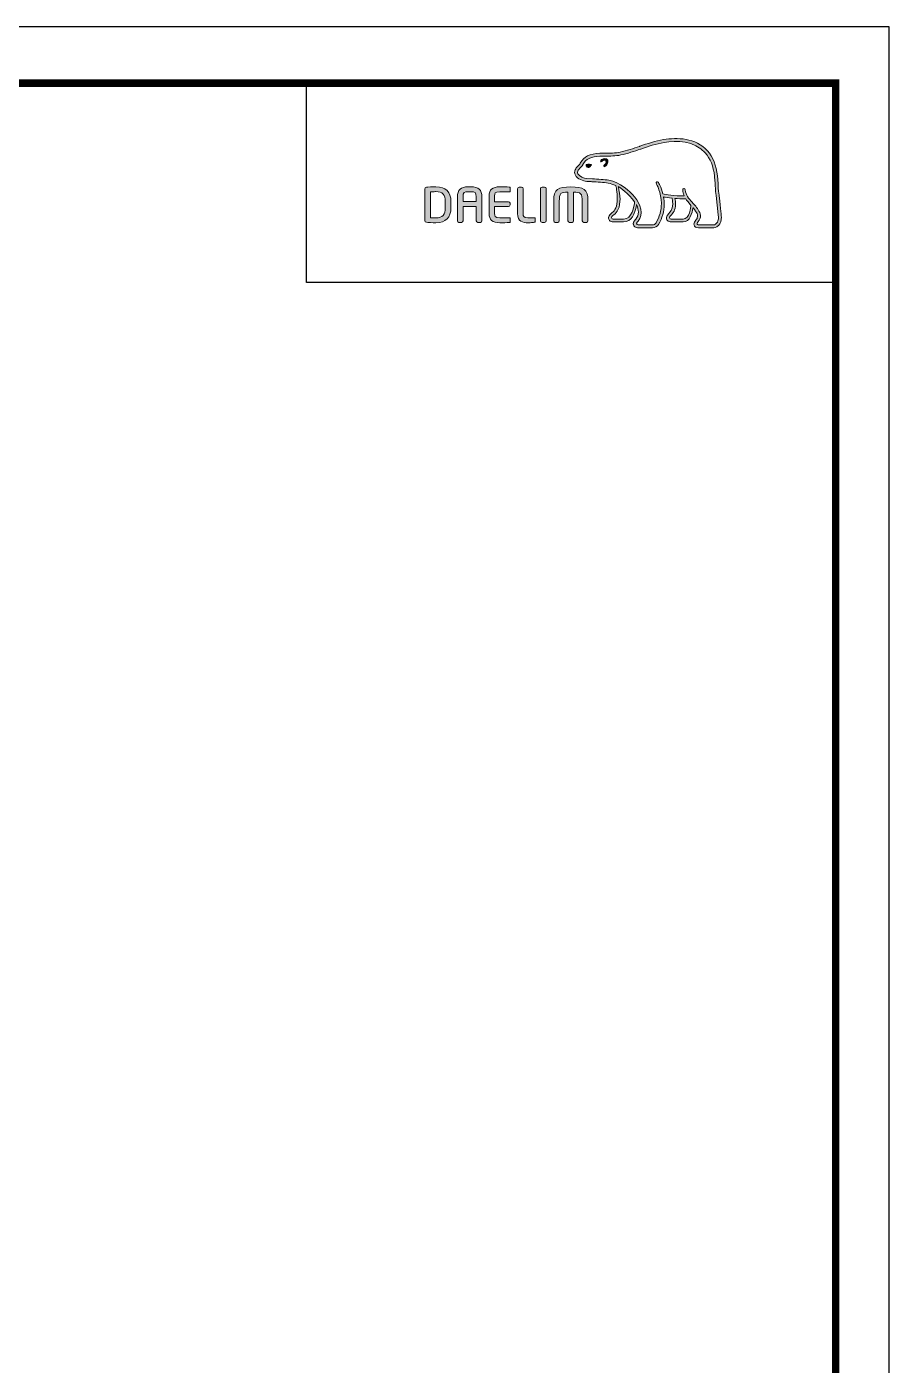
# Model space of a CAD drawing. Extents: x 0 to 1462, y 0 to 1072.
# Drawn here: x 1081 to 1462, y 481 to 1072 of the extents above; entities that cross this region are included whole.
import ezdxf

# ---------------------------------------------------------------- set-up
doc = ezdxf.new("R2010")
doc.units = 0
doc.header["$LTSCALE"] = 10
doc.header["$MEASUREMENT"] = 0
doc.layers.get('0').update_dxf_attribs({"linetype": 'CONTINUOUS'})
doc.layers.add('레이어 1', color=7, linetype='CONTINUOUS', lineweight=0)

msp = doc.modelspace()

# ---------------------------------------------------------------- hatches: boundary and pattern name
at = {"layer": '레이어 1'}
h = msp.add_hatch(color=5, dxfattribs=at)
h.dxf.hatch_style = 1
edge = h.paths.add_edge_path(flags=16)
edge.add_spline(control_points=[(1386.15, 984.76), (1385.52, 984.05), (1384.72, 984.04), (1384.68, 984.04), (1384.68, 984.04), (1378.27, 984.04), (1378.27, 984.04), (1378.03, 984.04), (1377.85, 984.1), (1377.74, 984.22), (1377.64, 984.31), (1377.59, 984.46), (1377.59, 984.64), (1377.59, 985), (1377.85, 985.33), (1378.14, 985.69), (1378.4, 986.02), (1378.64, 986.34), (1378.78, 986.73), (1379.13, 987.67), (1379.1, 988.68), (1378.68, 989.57), (1377.92, 991.17), (1376.8, 992.44), (1375.71, 993.66), (1375.71, 993.66), (1375.34, 994.06), (1375.34, 994.06), (1373.92, 995.64), (1372.46, 997.27), (1372.34, 999.49), (1372.32, 999.92), (1372.11, 1000.19), (1371.83, 1000.18), (1371.83, 1000.18), (1371.42, 999.98), (1371.41, 999.98), (1371.3, 999.85), (1371.23, 999.67), (1371.23, 999.46), (1371.23, 999.46), (1371.24, 999.38), (1371.24, 999.38), (1371.29, 998.58), (1371.48, 997.8), (1371.82, 996.98), (1371.82, 996.98), (1371.85, 996.9), (1371.85, 996.9), (1371.85, 996.9), (1371.77, 996.9), (1371.77, 996.9), (1367.65, 996.73), (1363.61, 997.51), (1362.43, 997.8), (1361.69, 1000.74), (1360.51, 1002.7), (1360.45, 1002.78), (1360.36, 1002.93), (1360.21, 1003.05), (1360.07, 1003.09), (1360.07, 1003.09), (1359.73, 1003.04), (1359.68, 1003.03), (1359.65, 1002.99), (1359.59, 1002.91), (1359.46, 1002.73), (1359.46, 1002.73), (1359.44, 1002.58), (1359.44, 1002.58), (1359.44, 1002.58), (1359.55, 1002.2), (1359.55, 1002.2), (1359.64, 1002.04), (1361.76, 998.34), (1361.76, 993.43), (1361.76, 990.41), (1360.96, 987.55), (1359.39, 984.95), (1359.02, 984.32), (1358.53, 984.04), (1357.79, 984.04), (1357.79, 984.04), (1351.47, 984.04), (1351.47, 984.04), (1351.26, 984.04), (1350.82, 984.19), (1350.82, 984.65), (1350.82, 984.9), (1351.06, 985.31), (1351.44, 985.75), (1354.08, 988.68), (1352.56, 993.27), (1350.03, 996.28), (1347.59, 999.2), (1343.61, 1002.86), (1338.49, 1003.77), (1336.68, 1004.09), (1333.7, 1004.26), (1331.3, 1004.41), (1331.3, 1004.41), (1328.87, 1004.55), (1328.87, 1004.55), (1327.62, 1004.65), (1325.56, 1005.41), (1324.93, 1006.6), (1324.66, 1007.09), (1324.69, 1007.59), (1325.03, 1008.17), (1325.24, 1008.52), (1325.52, 1008.81), (1325.88, 1009.18), (1326.28, 1009.58), (1326.69, 1010), (1327.01, 1010.55), (1327.01, 1010.55), (1327.11, 1010.72), (1327.11, 1010.72), (1328.33, 1013.06), (1330.84, 1014.29), (1334.59, 1014.39), (1334.59, 1014.39), (1336.7, 1014.41), (1336.7, 1014.41), (1339.01, 1014.43), (1341.64, 1014.44), (1343.8, 1014.91), (1346.84, 1015.56), (1349.88, 1016.6), (1352.57, 1017.51), (1352.57, 1017.51), (1352.66, 1017.54), (1352.66, 1017.54), (1355.98, 1018.68), (1359.42, 1019.85), (1362.93, 1020.43), (1368.55, 1021.36), (1376.27, 1021.33), (1381.13, 1015.87), (1383.37, 1013.35), (1384.76, 1009.88), (1385.23, 1005.55), (1385.23, 1005.55), (1385.21, 1005.56), (1385.2, 1005.58), (1385.24, 1005.49), (1385.27, 1005.01), (1385.47, 1002.26), (1385.53, 1000.93), (1385.59, 999.56), (1385.94, 997.03), (1385.94, 997.03), (1386.92, 988.54), (1386.92, 988.54), (1386.92, 988.54), (1386.98, 987.51), (1386.98, 987.51), (1386.98, 986.29), (1386.7, 985.36), (1386.15, 984.76)], knot_values=[0, 0, 0, 0, 1, 1, 1, 2, 2, 2, 3, 3, 3, 4, 4, 4, 5, 5, 5, 6, 6, 6, 7, 7, 7, 8, 8, 8, 9, 9, 9, 10, 10, 10, 11, 11, 11, 12, 12, 12, 13, 13, 13, 14, 14, 14, 15, 15, 15, 16, 16, 16, 17, 17, 17, 18, 18, 18, 19, 19, 19, 20, 20, 20, 21, 21, 21, 22, 22, 22, 23, 23, 23, 24, 24, 24, 25, 25, 25, 26, 26, 26, 27, 27, 27, 28, 28, 28, 29, 29, 29, 30, 30, 30, 31, 31, 31, 32, 32, 32, 33, 33, 33, 34, 34, 34, 35, 35, 35, 36, 36, 36, 37, 37, 37, 38, 38, 38, 39, 39, 39, 40, 40, 40, 41, 41, 41, 42, 42, 42, 43, 43, 43, 44, 44, 44, 45, 45, 45, 46, 46, 46, 47, 47, 47, 48, 48, 48, 49, 49, 49, 50, 50, 50, 51, 51, 51, 52, 52, 52, 53, 53, 53, 53], degree=3, periodic=0)
edge = h.paths.add_edge_path(flags=16)
edge.add_spline(control_points=[(1371.33, 986.59), (1371.33, 986.59), (1366.09, 986.59), (1366.09, 986.59), (1365.71, 986.59), (1365.4, 986.9), (1365.4, 987.29), (1365.4, 987.57), (1365.64, 987.92), (1365.87, 988.16), (1366.93, 989.18), (1368.02, 990.58), (1368.02, 993.24), (1368.02, 993.24), (1367.95, 994.45), (1367.95, 994.46), (1367.95, 994.46), (1367.76, 995.63), (1367.76, 995.63), (1367.76, 995.63), (1367.75, 995.71), (1367.75, 995.71), (1367.75, 995.71), (1367.82, 995.7), (1367.82, 995.7), (1368.8, 995.63), (1370.7, 995.53), (1372.51, 995.61), (1372.97, 994.88), (1373.71, 993.94), (1374.79, 992.68), (1374.75, 992.06), (1374.23, 986.59), (1371.33, 986.59)], knot_values=[0, 0, 0, 0, 1, 1, 1, 2, 2, 2, 3, 3, 3, 4, 4, 4, 5, 5, 5, 6, 6, 6, 7, 7, 7, 8, 8, 8, 9, 9, 9, 10, 10, 10, 11, 11, 11, 11], degree=3, periodic=0)
edge = h.paths.add_edge_path(flags=16)
edge.add_spline(control_points=[(1345.07, 986.59), (1345.07, 986.59), (1340.48, 986.59), (1340.48, 986.59), (1340.14, 986.59), (1339.77, 986.87), (1339.77, 987.29), (1339.77, 987.55), (1339.98, 987.86), (1340.37, 988.18), (1341.53, 989.1), (1343.29, 990.5), (1343.48, 994.37), (1343.48, 994.37), (1343.51, 995.43), (1343.51, 995.43), (1343.51, 997.07), (1343.13, 999.06), (1342.77, 1000.83), (1342.77, 1000.83), (1342.72, 1001.01), (1342.72, 1001.01), (1342.72, 1001.01), (1342.87, 1000.9), (1342.87, 1000.9), (1343.55, 1000.48), (1347.3, 997.93), (1349.96, 994.18), (1349.74, 992.4), (1348.74, 986.59), (1345.07, 986.59)], knot_values=[0, 0, 0, 0, 1, 1, 1, 2, 2, 2, 3, 3, 3, 4, 4, 4, 5, 5, 5, 6, 6, 6, 7, 7, 7, 8, 8, 8, 9, 9, 9, 10, 10, 10, 10], degree=3, periodic=0)
edge = h.paths.add_edge_path()
edge.add_spline(control_points=[(1388.21, 988.67), (1388.21, 988.68), (1387.24, 997.2), (1387.24, 997.2), (1386.88, 999.75), (1386.83, 1001.11), (1386.78, 1002.31), (1386.78, 1002.31), (1386.54, 1005.68), (1386.54, 1005.68), (1386.02, 1010.29), (1384.53, 1014.01), (1382.1, 1016.73), (1376.86, 1022.63), (1368.66, 1022.69), (1362.71, 1021.71), (1359.06, 1021.1), (1355.57, 1019.91), (1352.2, 1018.76), (1352.2, 1018.76), (1352.09, 1018.72), (1352.09, 1018.72), (1349.46, 1017.82), (1346.46, 1016.8), (1343.53, 1016.17), (1341.51, 1015.74), (1338.98, 1015.72), (1336.75, 1015.71), (1336.75, 1015.71), (1334.54, 1015.68), (1334.54, 1015.68), (1330.3, 1015.58), (1327.41, 1014.11), (1325.95, 1011.32), (1325.95, 1011.32), (1325.88, 1011.2), (1325.88, 1011.2), (1325.64, 1010.77), (1325.28, 1010.41), (1324.96, 1010.09), (1324.61, 1009.74), (1324.21, 1009.34), (1323.91, 1008.82), (1323.6, 1008.3), (1323.45, 1007.78), (1323.45, 1007.26), (1323.45, 1006.83), (1323.55, 1006.4), (1323.77, 1006), (1324.68, 1004.29), (1327.25, 1003.37), (1328.79, 1003.26), (1328.79, 1003.26), (1331.05, 1003.12), (1331.1, 1003.12), (1333.36, 1002.99), (1336.46, 1002.81), (1338.26, 1002.49), (1339.32, 1002.3), (1340.52, 1001.93), (1341.63, 1001.4), (1341.71, 1001.12), (1342.28, 998.56), (1342.28, 995.42), (1342.28, 995.42), (1342.26, 994.43), (1342.26, 994.43), (1342.09, 991.12), (1340.65, 989.96), (1339.59, 989.11), (1339.48, 989.03), (1338.54, 988.25), (1338.47, 987.31), (1338.42, 986.77), (1338.58, 986.29), (1338.9, 985.94), (1339.25, 985.56), (1339.78, 985.37), (1340.48, 985.37), (1340.48, 985.37), (1345.07, 985.37), (1345.07, 985.37), (1348.51, 985.37), (1350.21, 989.07), (1350.73, 992.54), (1350.73, 992.54), (1350.74, 993.03), (1350.74, 993.03), (1350.74, 993.03), (1350.88, 992.78), (1350.88, 992.78), (1351.32, 991.8), (1351.59, 990.63), (1351.59, 989.74), (1351.59, 988.5), (1351.2, 987.42), (1350.47, 986.61), (1350.29, 986.43), (1349.37, 985.48), (1349.37, 984.53), (1349.37, 984.53), (1349.38, 984.37), (1349.38, 984.37), (1349.51, 983.25), (1350.42, 982.75), (1351.26, 982.75), (1351.26, 982.75), (1357.79, 982.75), (1357.79, 982.75), (1358.97, 982.75), (1359.91, 983.28), (1360.51, 984.28), (1362.17, 987.03), (1363.01, 990.03), (1363.01, 993.18), (1363.01, 994.16), (1362.92, 995.21), (1362.74, 996.29), (1362.74, 996.29), (1362.72, 996.38), (1362.72, 996.38), (1362.72, 996.38), (1362.81, 996.36), (1362.81, 996.36), (1363.6, 996.21), (1364.86, 995.99), (1366.42, 995.82), (1366.42, 995.82), (1366.47, 995.82), (1366.47, 995.82), (1366.47, 995.82), (1366.68, 994.62), (1366.68, 994.62), (1366.68, 994.62), (1366.72, 994.34), (1366.72, 994.33), (1366.72, 994.33), (1366.78, 993.27), (1366.78, 993.27), (1366.78, 990.73), (1365.63, 989.63), (1365.01, 989.04), (1365, 989.03), (1364.14, 988.15), (1364.04, 987.37), (1364.04, 987.37), (1364.01, 987.13), (1364.01, 987.13), (1364.01, 986.88), (1364.08, 986.4), (1364.5, 985.96), (1364.88, 985.57), (1365.47, 985.37), (1366.24, 985.37), (1366.24, 985.37), (1371.33, 985.37), (1371.33, 985.37), (1374.41, 985.37), (1375.34, 989.3), (1375.72, 991.5), (1375.72, 991.5), (1375.74, 991.72), (1375.74, 991.72), (1375.74, 991.72), (1375.86, 991.56), (1375.86, 991.56), (1376.57, 990.65), (1377.2, 989.64), (1377.5, 989.01), (1377.65, 988.68), (1377.74, 988.32), (1377.74, 987.95), (1377.74, 987.95), (1377.62, 987.22), (1377.62, 987.22), (1377.5, 986.82), (1377.23, 986.45), (1376.97, 986.09), (1376.57, 985.58), (1376.17, 985.06), (1376.17, 984.42), (1376.17, 984.42), (1376.21, 984.06), (1376.21, 984.06), (1376.39, 983.22), (1377.08, 982.75), (1378.15, 982.75), (1378.15, 982.75), (1384.68, 982.75), (1384.68, 982.75), (1384.82, 982.75), (1386.1, 982.78), (1387.1, 983.86), (1387.9, 984.72), (1388.28, 985.91), (1388.28, 987.49), (1388.28, 987.49), (1388.21, 988.66), (1388.21, 988.67)], knot_values=[0, 0, 0, 0, 1, 1, 1, 2, 2, 2, 3, 3, 3, 4, 4, 4, 5, 5, 5, 6, 6, 6, 7, 7, 7, 8, 8, 8, 9, 9, 9, 10, 10, 10, 11, 11, 11, 12, 12, 12, 13, 13, 13, 14, 14, 14, 15, 15, 15, 16, 16, 16, 17, 17, 17, 18, 18, 18, 19, 19, 19, 20, 20, 20, 21, 21, 21, 22, 22, 22, 23, 23, 23, 24, 24, 24, 25, 25, 25, 26, 26, 26, 27, 27, 27, 28, 28, 28, 29, 29, 29, 30, 30, 30, 31, 31, 31, 32, 32, 32, 33, 33, 33, 34, 34, 34, 35, 35, 35, 36, 36, 36, 37, 37, 37, 38, 38, 38, 39, 39, 39, 40, 40, 40, 41, 41, 41, 42, 42, 42, 43, 43, 43, 44, 44, 44, 45, 45, 45, 46, 46, 46, 47, 47, 47, 48, 48, 48, 49, 49, 49, 50, 50, 50, 51, 51, 51, 52, 52, 52, 53, 53, 53, 54, 54, 54, 55, 55, 55, 56, 56, 56, 57, 57, 57, 58, 58, 58, 59, 59, 59, 60, 60, 60, 61, 61, 61, 62, 62, 62, 63, 63, 63, 64, 64, 64, 65, 65, 65, 66, 66, 66, 66], degree=3, periodic=0)
edge = h.paths.add_edge_path(flags=0)
edge.add_spline(control_points=[(1328.67, 1010.71), (1328.67, 1010.71), (1329.62, 1011.14), (1330.8, 1010.69), (1330.8, 1010.69), (1330.95, 1010.63), (1330.76, 1010.36), (1330.18, 1009.59), (1329.62, 1009.42), (1329.62, 1009.42), (1329.62, 1009.42), (1329.21, 1009.28), (1328.98, 1009.56), (1328.51, 1010.1), (1328.5, 1010.42), (1328.5, 1010.42), (1328.5, 1010.42), (1328.45, 1010.65), (1328.67, 1010.71)], knot_values=[0, 0, 0, 0, 1, 1, 1, 2, 2, 2, 3, 3, 3, 4, 4, 4, 5, 5, 5, 6, 6, 6, 6], degree=3, periodic=0)
edge = h.paths.add_edge_path(flags=0)
edge.add_spline(control_points=[(1334.95, 1012.46), (1334.8, 1012.31), (1334.79, 1012.05), (1334.95, 1011.91), (1335.09, 1011.78), (1335.35, 1011.81), (1335.49, 1011.97), (1335.56, 1012.05), (1336.34, 1012.97), (1337.02, 1012.5), (1337.26, 1012.32), (1337.36, 1012.07), (1337.33, 1011.75), (1337.27, 1011.23), (1336.82, 1010.64), (1336.51, 1010.44), (1336.33, 1010.33), (1336.21, 1010.1), (1336.3, 1009.91), (1336.38, 1009.73), (1336.61, 1009.67), (1336.8, 1009.76), (1337.37, 1010.03), (1338.08, 1010.93), (1338.18, 1011.77), (1338.24, 1012.36), (1337.98, 1012.83), (1337.51, 1013.16), (1336.51, 1013.87), (1335.37, 1012.91), (1334.95, 1012.46)], knot_values=[0, 0, 0, 0, 1, 1, 1, 2, 2, 2, 3, 3, 3, 4, 4, 4, 5, 5, 5, 6, 6, 6, 7, 7, 7, 8, 8, 8, 9, 9, 9, 10, 10, 10, 10], degree=3, periodic=0)
edge = h.paths.add_edge_path(flags=0)
edge.add_spline(control_points=[(1334.82, 1011.76), (1334.82, 1011.76), (1334.82, 1011.76), (1334.82, 1011.76), (1334.82, 1011.76), (1334.82, 1011.76), (1334.82, 1011.76)], knot_values=[0, 0, 0, 0, 1, 1, 1, 2, 2, 2, 2], degree=3, periodic=0)
h = msp.add_hatch(color=5, dxfattribs=at)
h.dxf.hatch_style = 2
edge = h.paths.add_edge_path()
edge.add_spline(control_points=[(1328.67, 1010.71), (1328.67, 1010.71), (1329.62, 1011.14), (1330.8, 1010.69), (1330.8, 1010.69), (1330.95, 1010.63), (1330.76, 1010.36), (1330.18, 1009.59), (1329.62, 1009.42), (1329.62, 1009.42), (1329.62, 1009.42), (1329.21, 1009.28), (1328.98, 1009.56), (1328.51, 1010.1), (1328.5, 1010.42), (1328.5, 1010.42), (1328.5, 1010.42), (1328.45, 1010.65), (1328.67, 1010.71)], knot_values=[0, 0, 0, 0, 1, 1, 1, 2, 2, 2, 3, 3, 3, 4, 4, 4, 5, 5, 5, 6, 6, 6, 6], degree=3, periodic=0)
h = msp.add_hatch(color=5, dxfattribs=at)
h.dxf.hatch_style = 2
edge = h.paths.add_edge_path()
edge.add_spline(control_points=[(1334.95, 1012.46), (1334.8, 1012.31), (1334.79, 1012.05), (1334.95, 1011.91), (1335.09, 1011.78), (1335.35, 1011.81), (1335.49, 1011.97), (1335.56, 1012.05), (1336.34, 1012.97), (1337.02, 1012.5), (1337.26, 1012.32), (1337.36, 1012.07), (1337.33, 1011.75), (1337.27, 1011.23), (1336.82, 1010.64), (1336.51, 1010.44), (1336.33, 1010.33), (1336.21, 1010.1), (1336.3, 1009.91), (1336.38, 1009.73), (1336.61, 1009.67), (1336.8, 1009.76), (1337.37, 1010.03), (1338.08, 1010.93), (1338.18, 1011.77), (1338.24, 1012.36), (1337.98, 1012.83), (1337.51, 1013.16), (1336.51, 1013.87), (1335.37, 1012.91), (1334.95, 1012.46)], knot_values=[0, 0, 0, 0, 1, 1, 1, 2, 2, 2, 3, 3, 3, 4, 4, 4, 5, 5, 5, 6, 6, 6, 7, 7, 7, 8, 8, 8, 9, 9, 9, 10, 10, 10, 10], degree=3, periodic=0)
h = msp.add_hatch(color=5, dxfattribs=at)
h.dxf.hatch_style = 2
edge = h.paths.add_edge_path()
edge.add_spline(control_points=[(1266.34, 991.57), (1266.34, 988.59), (1264.98, 987.14), (1262.18, 987.14), (1262.18, 987.14), (1260.27, 987.18), (1259.77, 987.19), (1259.77, 987.19), (1259.77, 998.62), (1259.77, 998.62), (1260.76, 998.71), (1262.17, 998.73), (1262.19, 998.73), (1265.06, 998.73), (1266.34, 997.36), (1266.34, 994.3), (1266.34, 994.3), (1266.34, 991.57), (1266.34, 991.57)], knot_values=[0, 0, 0, 0, 1, 1, 1, 2, 2, 2, 3, 3, 3, 4, 4, 4, 5, 5, 5, 6, 6, 6, 6], degree=3, periodic=0)
edge = h.paths.add_edge_path()
edge.add_spline(control_points=[(1262.18, 1000.88), (1260.63, 1000.88), (1258.61, 1000.78), (1257.95, 1000.67), (1257.54, 1000.61), (1257.28, 1000.3), (1257.28, 999.89), (1257.28, 999.89), (1257.28, 985.99), (1257.28, 985.99), (1257.28, 985.56), (1257.54, 985.26), (1257.97, 985.2), (1258.6, 985.09), (1260.61, 985), (1262.18, 985), (1266.52, 985), (1268.81, 987.27), (1268.81, 991.57), (1268.81, 991.57), (1268.81, 994.3), (1268.81, 994.3), (1268.81, 998.6), (1266.52, 1000.88), (1262.18, 1000.88)], knot_values=[0, 0, 0, 0, 1, 1, 1, 2, 2, 2, 3, 3, 3, 4, 4, 4, 5, 5, 5, 6, 6, 6, 7, 7, 7, 8, 8, 8, 8], degree=3, periodic=0)
h = msp.add_hatch(color=5, dxfattribs=at)
h.dxf.hatch_style = 2
edge = h.paths.add_edge_path()
edge.add_spline(control_points=[(1280, 994.32), (1280, 994.32), (1274.15, 994.32), (1274.15, 994.32), (1274.15, 994.54), (1274.15, 996.41), (1274.15, 996.41), (1274.15, 998.36), (1274.73, 998.69), (1276.47, 998.69), (1276.47, 998.69), (1277.68, 998.69), (1277.68, 998.69), (1279.42, 998.69), (1280, 998.36), (1280, 996.41), (1280, 996.41), (1280, 994.54), (1280, 994.32)], knot_values=[0, 0, 0, 0, 1, 1, 1, 2, 2, 2, 3, 3, 3, 4, 4, 4, 5, 5, 5, 6, 6, 6, 6], degree=3, periodic=0)
edge = h.paths.add_edge_path()
edge.add_spline(control_points=[(1277.68, 1000.88), (1277.68, 1000.88), (1276.47, 1000.88), (1276.47, 1000.88), (1273.16, 1000.88), (1271.68, 999.5), (1271.68, 996.41), (1271.68, 996.41), (1271.68, 985.83), (1271.68, 985.83), (1271.68, 985.46), (1271.98, 985.14), (1272.34, 985.14), (1272.34, 985.14), (1273.5, 985.14), (1273.5, 985.14), (1273.91, 985.14), (1274.15, 985.49), (1274.15, 985.83), (1274.15, 985.83), (1274.15, 991.91), (1274.15, 992.14), (1274.15, 992.14), (1280, 992.14), (1280, 992.14), (1280, 991.91), (1280, 985.83), (1280, 985.83), (1280, 985.45), (1280.3, 985.14), (1280.67, 985.14), (1280.67, 985.14), (1281.81, 985.14), (1281.81, 985.14), (1282.21, 985.14), (1282.48, 985.5), (1282.48, 985.83), (1282.48, 985.83), (1282.48, 996.41), (1282.48, 996.41), (1282.48, 999.5), (1281, 1000.88), (1277.68, 1000.88)], knot_values=[0, 0, 0, 0, 1, 1, 1, 2, 2, 2, 3, 3, 3, 4, 4, 4, 5, 5, 5, 6, 6, 6, 7, 7, 7, 8, 8, 8, 9, 9, 9, 10, 10, 10, 11, 11, 11, 12, 12, 12, 13, 13, 13, 14, 14, 14, 14], degree=3, periodic=0)
h = msp.add_hatch(color=5, dxfattribs=at)
h.dxf.hatch_style = 2
edge = h.paths.add_edge_path()
edge.add_spline(control_points=[(1285.63, 996.83), (1285.63, 996.83), (1285.63, 989.05), (1285.63, 989.05), (1285.63, 986.32), (1287.18, 985), (1290.38, 985), (1291.8, 985), (1293.72, 985.03), (1294.49, 985.1), (1294.48, 985.1), (1294.86, 985.13), (1294.86, 985.13), (1294.86, 985.13), (1294.97, 985.15), (1294.97, 985.15), (1294.97, 985.15), (1294.97, 987.23), (1294.97, 987.23), (1294.97, 987.23), (1290.4, 987.23), (1290.4, 987.23), (1288.11, 987.23), (1288.11, 987.88), (1288.11, 989.05), (1288.11, 989.05), (1288.11, 991.93), (1288.11, 992.16), (1288.35, 992.16), (1294.26, 992.16), (1294.26, 992.16), (1294.64, 992.16), (1294.96, 992.47), (1294.96, 992.84), (1294.96, 992.84), (1294.96, 993.62), (1294.96, 993.62), (1294.96, 994), (1294.64, 994.3), (1294.26, 994.3), (1294.26, 994.3), (1288.35, 994.3), (1288.11, 994.3), (1288.11, 994.53), (1288.11, 996.83), (1288.11, 996.83), (1288.11, 998), (1288.11, 998.65), (1290.4, 998.65), (1290.4, 998.65), (1294.97, 998.63), (1294.97, 998.63), (1294.97, 998.63), (1294.97, 1000.7), (1294.97, 1000.7), (1294.97, 1000.7), (1294.49, 1000.75), (1294.49, 1000.75), (1293.59, 1000.83), (1291.53, 1000.88), (1290.38, 1000.88), (1287.18, 1000.88), (1285.63, 999.56), (1285.63, 996.83)], knot_values=[0, 0, 0, 0, 1, 1, 1, 2, 2, 2, 3, 3, 3, 4, 4, 4, 5, 5, 5, 6, 6, 6, 7, 7, 7, 8, 8, 8, 9, 9, 9, 10, 10, 10, 11, 11, 11, 12, 12, 12, 13, 13, 13, 14, 14, 14, 15, 15, 15, 16, 16, 16, 17, 17, 17, 18, 18, 18, 19, 19, 19, 20, 20, 20, 21, 21, 21, 21], degree=3, periodic=0)
h = msp.add_hatch(color=5, dxfattribs=at)
h.dxf.hatch_style = 2
edge = h.paths.add_edge_path()
edge.add_spline(control_points=[(1298.94, 1000.74), (1298.56, 1000.74), (1298.24, 1000.42), (1298.24, 1000.04), (1298.24, 1000.04), (1298.24, 989.05), (1298.24, 989.05), (1298.24, 985.46), (1300.68, 985), (1302.81, 985), (1304.38, 985), (1304.78, 985.07), (1305.24, 985.14), (1305.24, 985.14), (1305.51, 985.19), (1305.51, 985.19), (1305.51, 985.18), (1305.87, 985.23), (1305.87, 985.23), (1305.87, 985.23), (1305.98, 985.24), (1305.98, 985.24), (1305.98, 985.24), (1305.98, 987.23), (1305.98, 987.23), (1305.98, 987.23), (1302.84, 987.23), (1302.84, 987.23), (1300.72, 987.23), (1300.72, 988.03), (1300.72, 988.81), (1300.72, 988.81), (1300.72, 1000.04), (1300.72, 1000.04), (1300.72, 1000.42), (1300.39, 1000.74), (1300.01, 1000.74), (1300.01, 1000.74), (1298.94, 1000.74), (1298.94, 1000.74)], knot_values=[0, 0, 0, 0, 1, 1, 1, 2, 2, 2, 3, 3, 3, 4, 4, 4, 5, 5, 5, 6, 6, 6, 7, 7, 7, 8, 8, 8, 9, 9, 9, 10, 10, 10, 11, 11, 11, 12, 12, 12, 13, 13, 13, 13], degree=3, periodic=0)
h = msp.add_hatch(color=5, dxfattribs=at)
h.dxf.hatch_style = 2
edge = h.paths.add_edge_path()
edge.add_spline(control_points=[(1309.05, 1000.74), (1308.63, 1000.74), (1308.39, 1000.39), (1308.39, 1000.06), (1308.39, 1000.06), (1308.39, 985.83), (1308.39, 985.83), (1308.39, 985.45), (1308.68, 985.14), (1309.05, 985.14), (1309.05, 985.14), (1310.2, 985.14), (1310.2, 985.14), (1310.61, 985.14), (1310.86, 985.49), (1310.86, 985.83), (1310.86, 985.83), (1310.86, 1000.06), (1310.86, 1000.06), (1310.86, 1000.44), (1310.57, 1000.74), (1310.2, 1000.74), (1310.2, 1000.74), (1309.05, 1000.74), (1309.05, 1000.74)], knot_values=[0, 0, 0, 0, 1, 1, 1, 2, 2, 2, 3, 3, 3, 4, 4, 4, 5, 5, 5, 6, 6, 6, 7, 7, 7, 8, 8, 8, 8], degree=3, periodic=0)
h = msp.add_hatch(color=5, dxfattribs=at)
h.dxf.hatch_style = 2
edge = h.paths.add_edge_path()
edge.add_spline(control_points=[(1314.19, 994.59), (1314.19, 994.59), (1314.19, 985.83), (1314.19, 985.83), (1314.19, 985.45), (1314.49, 985.14), (1314.85, 985.14), (1314.85, 985.14), (1316.03, 985.14), (1316.03, 985.14), (1316.44, 985.14), (1316.69, 985.49), (1316.69, 985.83), (1316.69, 985.83), (1316.69, 994.37), (1316.69, 994.37), (1316.69, 998.14), (1317.33, 998.51), (1320.51, 998.52), (1320.51, 998.29), (1320.51, 985.83), (1320.51, 985.83), (1320.51, 985.43), (1320.8, 985.14), (1321.17, 985.14), (1321.17, 985.14), (1322.32, 985.14), (1322.32, 985.14), (1322.74, 985.14), (1322.98, 985.49), (1322.98, 985.83), (1322.98, 985.83), (1322.98, 998.25), (1322.98, 998.49), (1324.47, 998.49), (1325.52, 998.36), (1326.09, 997.8), (1326.69, 997.2), (1326.8, 996.09), (1326.8, 994.37), (1326.8, 994.37), (1326.8, 985.83), (1326.8, 985.83), (1326.8, 985.46), (1327.11, 985.14), (1327.47, 985.14), (1327.47, 985.14), (1328.64, 985.14), (1328.64, 985.14), (1329.05, 985.14), (1329.31, 985.5), (1329.31, 985.83), (1329.31, 985.83), (1329.31, 994.59), (1329.31, 994.59), (1329.31, 999.9), (1327.42, 1000.8), (1321.76, 1000.8), (1316.08, 1000.8), (1314.19, 999.9), (1314.19, 994.59)], knot_values=[0, 0, 0, 0, 1, 1, 1, 2, 2, 2, 3, 3, 3, 4, 4, 4, 5, 5, 5, 6, 6, 6, 7, 7, 7, 8, 8, 8, 9, 9, 9, 10, 10, 10, 11, 11, 11, 12, 12, 12, 13, 13, 13, 14, 14, 14, 15, 15, 15, 16, 16, 16, 17, 17, 17, 18, 18, 18, 19, 19, 19, 20, 20, 20, 20], degree=3, periodic=0)

# ---------------------------------------------------------------- linework, layer by layer
at = {"color": 5, "ltscale": 0.5}
msp.add_line((1205.03, 958.62), (1205.03, 1046.65), dxfattribs=at)
at = {"color": 5}
msp.add_line((1344.87, 985.37), (1344.87, 985.37), dxfattribs=at)
at = {"color": 5, "ltscale": 40}
msp.add_line((1438.75, 958.62), (1205.03, 958.62), dxfattribs=at)
at = {"ltscale": 0.5}
msp.add_lwpolyline([(0, 0), (1462.41, 0), (1462.41, 1071.53), (0, 1071.53)], close=True, dxfattribs=at)
at = {"color": 5, "linetype": 'ByBlock', "lineweight": 200, "const_width": 3.37}
msp.add_lwpolyline([(23.52, 45.88), (1438.75, 45.88), (1438.75, 1046.65), (23.52, 1046.65)], close=True, dxfattribs=at)
at = {"layer": '레이어 1', "color": 5}
for points, knots in [([(1388.21, 988.67), (1388.21, 988.68), (1387.24, 997.2), (1387.24, 997.2), (1386.88, 999.75), (1386.83, 1001.11), (1386.78, 1002.31), (1386.78, 1002.31), (1386.54, 1005.68), (1386.54, 1005.68), (1386.02, 1010.29), (1384.53, 1014.01), (1382.1, 1016.73), (1376.86, 1022.63), (1368.66, 1022.69), (1362.71, 1021.71), (1359.06, 1021.1), (1355.57, 1019.91), (1352.2, 1018.76), (1352.2, 1018.76), (1352.09, 1018.72), (1352.09, 1018.72), (1349.46, 1017.82), (1346.46, 1016.8), (1343.53, 1016.17), (1341.51, 1015.74), (1338.98, 1015.72), (1336.75, 1015.71), (1336.75, 1015.71), (1334.54, 1015.68), (1334.54, 1015.68), (1330.3, 1015.58), (1327.41, 1014.11), (1325.95, 1011.32), (1325.95, 1011.32), (1325.88, 1011.2), (1325.88, 1011.2), (1325.64, 1010.77), (1325.28, 1010.41), (1324.96, 1010.09), (1324.61, 1009.74), (1324.21, 1009.34), (1323.91, 1008.82), (1323.6, 1008.3), (1323.45, 1007.78), (1323.45, 1007.26), (1323.45, 1006.83), (1323.55, 1006.4), (1323.77, 1006), (1324.68, 1004.29), (1327.25, 1003.37), (1328.79, 1003.26), (1328.79, 1003.26), (1331.05, 1003.12), (1331.1, 1003.12), (1333.36, 1002.99), (1336.46, 1002.81), (1338.26, 1002.49), (1339.32, 1002.3), (1340.52, 1001.93), (1341.63, 1001.4), (1341.71, 1001.12), (1342.28, 998.56), (1342.28, 995.42), (1342.28, 995.42), (1342.26, 994.43), (1342.26, 994.43), (1342.09, 991.12), (1340.65, 989.96), (1339.59, 989.11), (1339.48, 989.03), (1338.54, 988.25), (1338.47, 987.31), (1338.42, 986.77), (1338.58, 986.29), (1338.9, 985.94), (1339.25, 985.56), (1339.78, 985.37), (1340.48, 985.37), (1340.48, 985.37), (1345.07, 985.37), (1345.07, 985.37), (1348.51, 985.37), (1350.21, 989.07), (1350.73, 992.54), (1350.73, 992.54), (1350.74, 993.03), (1350.74, 993.03), (1350.74, 993.03), (1350.88, 992.78), (1350.88, 992.78), (1351.32, 991.8), (1351.59, 990.63), (1351.59, 989.74), (1351.59, 988.5), (1351.2, 987.42), (1350.47, 986.61), (1350.29, 986.43), (1349.37, 985.48), (1349.37, 984.53), (1349.37, 984.53), (1349.38, 984.37), (1349.38, 984.37), (1349.51, 983.25), (1350.42, 982.75), (1351.26, 982.75), (1351.26, 982.75), (1357.79, 982.75), (1357.79, 982.75), (1358.97, 982.75), (1359.91, 983.28), (1360.51, 984.28), (1362.17, 987.03), (1363.01, 990.03), (1363.01, 993.18), (1363.01, 994.16), (1362.92, 995.21), (1362.74, 996.29), (1362.74, 996.29), (1362.72, 996.38), (1362.72, 996.38), (1362.72, 996.38), (1362.81, 996.36), (1362.81, 996.36), (1363.6, 996.21), (1364.86, 995.99), (1366.42, 995.82), (1366.42, 995.82), (1366.47, 995.82), (1366.47, 995.82), (1366.47, 995.82), (1366.68, 994.62), (1366.68, 994.62), (1366.68, 994.62), (1366.72, 994.34), (1366.72, 994.33), (1366.72, 994.33), (1366.78, 993.27), (1366.78, 993.27), (1366.78, 990.73), (1365.63, 989.63), (1365.01, 989.04), (1365, 989.03), (1364.14, 988.15), (1364.04, 987.37), (1364.04, 987.37), (1364.01, 987.13), (1364.01, 987.13), (1364.01, 986.88), (1364.08, 986.4), (1364.5, 985.96), (1364.88, 985.57), (1365.47, 985.37), (1366.24, 985.37), (1366.24, 985.37), (1371.33, 985.37), (1371.33, 985.37), (1374.41, 985.37), (1375.34, 989.3), (1375.72, 991.5), (1375.72, 991.5), (1375.74, 991.72), (1375.74, 991.72), (1375.74, 991.72), (1375.86, 991.56), (1375.86, 991.56), (1376.57, 990.65), (1377.2, 989.64), (1377.5, 989.01), (1377.65, 988.68), (1377.74, 988.32), (1377.74, 987.95), (1377.74, 987.95), (1377.62, 987.22), (1377.62, 987.22), (1377.5, 986.82), (1377.23, 986.45), (1376.97, 986.09), (1376.57, 985.58), (1376.17, 985.06), (1376.17, 984.42), (1376.17, 984.42), (1376.21, 984.06), (1376.21, 984.06), (1376.39, 983.22), (1377.08, 982.75), (1378.15, 982.75), (1378.15, 982.75), (1384.68, 982.75), (1384.68, 982.75), (1384.82, 982.75), (1386.1, 982.78), (1387.1, 983.86), (1387.9, 984.72), (1388.28, 985.91), (1388.28, 987.49), (1388.28, 987.49), (1388.21, 988.66), (1388.21, 988.67)], [0, 0, 0, 0, 1, 1, 1, 2, 2, 2, 3, 3, 3, 4, 4, 4, 5, 5, 5, 6, 6, 6, 7, 7, 7, 8, 8, 8, 9, 9, 9, 10, 10, 10, 11, 11, 11, 12, 12, 12, 13, 13, 13, 14, 14, 14, 15, 15, 15, 16, 16, 16, 17, 17, 17, 18, 18, 18, 19, 19, 19, 20, 20, 20, 21, 21, 21, 22, 22, 22, 23, 23, 23, 24, 24, 24, 25, 25, 25, 26, 26, 26, 27, 27, 27, 28, 28, 28, 29, 29, 29, 30, 30, 30, 31, 31, 31, 32, 32, 32, 33, 33, 33, 34, 34, 34, 35, 35, 35, 36, 36, 36, 37, 37, 37, 38, 38, 38, 39, 39, 39, 40, 40, 40, 41, 41, 41, 42, 42, 42, 43, 43, 43, 44, 44, 44, 45, 45, 45, 46, 46, 46, 47, 47, 47, 48, 48, 48, 49, 49, 49, 50, 50, 50, 51, 51, 51, 52, 52, 52, 53, 53, 53, 54, 54, 54, 55, 55, 55, 56, 56, 56, 57, 57, 57, 58, 58, 58, 59, 59, 59, 60, 60, 60, 61, 61, 61, 62, 62, 62, 63, 63, 63, 64, 64, 64, 65, 65, 65, 66, 66, 66, 66]), ([(1328.67, 1010.71), (1328.67, 1010.71), (1329.62, 1011.14), (1330.8, 1010.69), (1330.8, 1010.69), (1330.95, 1010.63), (1330.76, 1010.36), (1330.18, 1009.59), (1329.62, 1009.42), (1329.62, 1009.42), (1329.62, 1009.42), (1329.21, 1009.28), (1328.98, 1009.56), (1328.51, 1010.1), (1328.5, 1010.42), (1328.5, 1010.42), (1328.5, 1010.42), (1328.45, 1010.65), (1328.67, 1010.71)], [0, 0, 0, 0, 1, 1, 1, 2, 2, 2, 3, 3, 3, 4, 4, 4, 5, 5, 5, 6, 6, 6, 6]), ([(1334.95, 1012.46), (1334.8, 1012.31), (1334.79, 1012.05), (1334.95, 1011.91), (1335.09, 1011.78), (1335.35, 1011.81), (1335.49, 1011.97), (1335.56, 1012.05), (1336.34, 1012.97), (1337.02, 1012.5), (1337.26, 1012.32), (1337.36, 1012.07), (1337.33, 1011.75), (1337.27, 1011.23), (1336.82, 1010.64), (1336.51, 1010.44), (1336.33, 1010.33), (1336.21, 1010.1), (1336.3, 1009.91), (1336.38, 1009.73), (1336.61, 1009.67), (1336.8, 1009.76), (1337.37, 1010.03), (1338.08, 1010.93), (1338.18, 1011.77), (1338.24, 1012.36), (1337.98, 1012.83), (1337.51, 1013.16), (1336.51, 1013.87), (1335.37, 1012.91), (1334.95, 1012.46)], [0, 0, 0, 0, 1, 1, 1, 2, 2, 2, 3, 3, 3, 4, 4, 4, 5, 5, 5, 6, 6, 6, 7, 7, 7, 8, 8, 8, 9, 9, 9, 10, 10, 10, 10]), ([(1334.82, 1011.76), (1334.82, 1011.76), (1334.82, 1011.76), (1334.82, 1011.76), (1334.82, 1011.76), (1334.82, 1011.76), (1334.82, 1011.76)], [0, 0, 0, 0, 1, 1, 1, 2, 2, 2, 2]), ([(1262.18, 1000.88), (1260.63, 1000.88), (1258.61, 1000.78), (1257.95, 1000.67), (1257.54, 1000.61), (1257.28, 1000.3), (1257.28, 999.89), (1257.28, 999.89), (1257.28, 985.99), (1257.28, 985.99), (1257.28, 985.56), (1257.54, 985.26), (1257.97, 985.2), (1258.6, 985.09), (1260.61, 985), (1262.18, 985), (1266.52, 985), (1268.81, 987.27), (1268.81, 991.57), (1268.81, 991.57), (1268.81, 994.3), (1268.81, 994.3), (1268.81, 998.6), (1266.52, 1000.88), (1262.18, 1000.88)], [0, 0, 0, 0, 1, 1, 1, 2, 2, 2, 3, 3, 3, 4, 4, 4, 5, 5, 5, 6, 6, 6, 7, 7, 7, 8, 8, 8, 8]), ([(1277.68, 1000.88), (1277.68, 1000.88), (1276.47, 1000.88), (1276.47, 1000.88), (1273.16, 1000.88), (1271.68, 999.5), (1271.68, 996.41), (1271.68, 996.41), (1271.68, 985.83), (1271.68, 985.83), (1271.68, 985.46), (1271.98, 985.14), (1272.34, 985.14), (1272.34, 985.14), (1273.5, 985.14), (1273.5, 985.14), (1273.91, 985.14), (1274.15, 985.49), (1274.15, 985.83), (1274.15, 985.83), (1274.15, 991.91), (1274.15, 992.14), (1274.15, 992.14), (1280, 992.14), (1280, 992.14), (1280, 991.91), (1280, 985.83), (1280, 985.83), (1280, 985.45), (1280.3, 985.14), (1280.67, 985.14), (1280.67, 985.14), (1281.81, 985.14), (1281.81, 985.14), (1282.21, 985.14), (1282.48, 985.5), (1282.48, 985.83), (1282.48, 985.83), (1282.48, 996.41), (1282.48, 996.41), (1282.48, 999.5), (1281, 1000.88), (1277.68, 1000.88)], [0, 0, 0, 0, 1, 1, 1, 2, 2, 2, 3, 3, 3, 4, 4, 4, 5, 5, 5, 6, 6, 6, 7, 7, 7, 8, 8, 8, 9, 9, 9, 10, 10, 10, 11, 11, 11, 12, 12, 12, 13, 13, 13, 14, 14, 14, 14]), ([(1285.63, 996.83), (1285.63, 996.83), (1285.63, 989.05), (1285.63, 989.05), (1285.63, 986.32), (1287.18, 985), (1290.38, 985), (1291.8, 985), (1293.72, 985.03), (1294.49, 985.1), (1294.48, 985.1), (1294.86, 985.13), (1294.86, 985.13), (1294.86, 985.13), (1294.97, 985.15), (1294.97, 985.15), (1294.97, 985.15), (1294.97, 987.23), (1294.97, 987.23), (1294.97, 987.23), (1290.4, 987.23), (1290.4, 987.23), (1288.11, 987.23), (1288.11, 987.88), (1288.11, 989.05), (1288.11, 989.05), (1288.11, 991.93), (1288.11, 992.16), (1288.35, 992.16), (1294.26, 992.16), (1294.26, 992.16), (1294.64, 992.16), (1294.96, 992.47), (1294.96, 992.84), (1294.96, 992.84), (1294.96, 993.62), (1294.96, 993.62), (1294.96, 994), (1294.64, 994.3), (1294.26, 994.3), (1294.26, 994.3), (1288.35, 994.3), (1288.11, 994.3), (1288.11, 994.53), (1288.11, 996.83), (1288.11, 996.83), (1288.11, 998), (1288.11, 998.65), (1290.4, 998.65), (1290.4, 998.65), (1294.97, 998.63), (1294.97, 998.63), (1294.97, 998.63), (1294.97, 1000.7), (1294.97, 1000.7), (1294.97, 1000.7), (1294.49, 1000.75), (1294.49, 1000.75), (1293.59, 1000.83), (1291.53, 1000.88), (1290.38, 1000.88), (1287.18, 1000.88), (1285.63, 999.56), (1285.63, 996.83)], [0, 0, 0, 0, 1, 1, 1, 2, 2, 2, 3, 3, 3, 4, 4, 4, 5, 5, 5, 6, 6, 6, 7, 7, 7, 8, 8, 8, 9, 9, 9, 10, 10, 10, 11, 11, 11, 12, 12, 12, 13, 13, 13, 14, 14, 14, 15, 15, 15, 16, 16, 16, 17, 17, 17, 18, 18, 18, 19, 19, 19, 20, 20, 20, 21, 21, 21, 21]), ([(1298.94, 1000.74), (1298.56, 1000.74), (1298.24, 1000.42), (1298.24, 1000.04), (1298.24, 1000.04), (1298.24, 989.05), (1298.24, 989.05), (1298.24, 985.46), (1300.68, 985), (1302.81, 985), (1304.38, 985), (1304.78, 985.07), (1305.24, 985.14), (1305.24, 985.14), (1305.51, 985.19), (1305.51, 985.19), (1305.51, 985.18), (1305.87, 985.23), (1305.87, 985.23), (1305.87, 985.23), (1305.98, 985.24), (1305.98, 985.24), (1305.98, 985.24), (1305.98, 987.23), (1305.98, 987.23), (1305.98, 987.23), (1302.84, 987.23), (1302.84, 987.23), (1300.72, 987.23), (1300.72, 988.03), (1300.72, 988.81), (1300.72, 988.81), (1300.72, 1000.04), (1300.72, 1000.04), (1300.72, 1000.42), (1300.39, 1000.74), (1300.01, 1000.74), (1300.01, 1000.74), (1298.94, 1000.74), (1298.94, 1000.74)], [0, 0, 0, 0, 1, 1, 1, 2, 2, 2, 3, 3, 3, 4, 4, 4, 5, 5, 5, 6, 6, 6, 7, 7, 7, 8, 8, 8, 9, 9, 9, 10, 10, 10, 11, 11, 11, 12, 12, 12, 13, 13, 13, 13]), ([(1309.05, 1000.74), (1308.63, 1000.74), (1308.39, 1000.39), (1308.39, 1000.06), (1308.39, 1000.06), (1308.39, 985.83), (1308.39, 985.83), (1308.39, 985.45), (1308.68, 985.14), (1309.05, 985.14), (1309.05, 985.14), (1310.2, 985.14), (1310.2, 985.14), (1310.61, 985.14), (1310.86, 985.49), (1310.86, 985.83), (1310.86, 985.83), (1310.86, 1000.06), (1310.86, 1000.06), (1310.86, 1000.44), (1310.57, 1000.74), (1310.2, 1000.74), (1310.2, 1000.74), (1309.05, 1000.74), (1309.05, 1000.74)], [0, 0, 0, 0, 1, 1, 1, 2, 2, 2, 3, 3, 3, 4, 4, 4, 5, 5, 5, 6, 6, 6, 7, 7, 7, 8, 8, 8, 8]), ([(1314.19, 994.59), (1314.19, 994.59), (1314.19, 985.83), (1314.19, 985.83), (1314.19, 985.45), (1314.49, 985.14), (1314.85, 985.14), (1314.85, 985.14), (1316.03, 985.14), (1316.03, 985.14), (1316.44, 985.14), (1316.69, 985.49), (1316.69, 985.83), (1316.69, 985.83), (1316.69, 994.37), (1316.69, 994.37), (1316.69, 998.14), (1317.33, 998.51), (1320.51, 998.52), (1320.51, 998.29), (1320.51, 985.83), (1320.51, 985.83), (1320.51, 985.43), (1320.8, 985.14), (1321.17, 985.14), (1321.17, 985.14), (1322.32, 985.14), (1322.32, 985.14), (1322.74, 985.14), (1322.98, 985.49), (1322.98, 985.83), (1322.98, 985.83), (1322.98, 998.25), (1322.98, 998.49), (1324.47, 998.49), (1325.52, 998.36), (1326.09, 997.8), (1326.69, 997.2), (1326.8, 996.09), (1326.8, 994.37), (1326.8, 994.37), (1326.8, 985.83), (1326.8, 985.83), (1326.8, 985.46), (1327.11, 985.14), (1327.47, 985.14), (1327.47, 985.14), (1328.64, 985.14), (1328.64, 985.14), (1329.05, 985.14), (1329.31, 985.5), (1329.31, 985.83), (1329.31, 985.83), (1329.31, 994.59), (1329.31, 994.59), (1329.31, 999.9), (1327.42, 1000.8), (1321.76, 1000.8), (1316.08, 1000.8), (1314.19, 999.9), (1314.19, 994.59)], [0, 0, 0, 0, 1, 1, 1, 2, 2, 2, 3, 3, 3, 4, 4, 4, 5, 5, 5, 6, 6, 6, 7, 7, 7, 8, 8, 8, 9, 9, 9, 10, 10, 10, 11, 11, 11, 12, 12, 12, 13, 13, 13, 14, 14, 14, 15, 15, 15, 16, 16, 16, 17, 17, 17, 18, 18, 18, 19, 19, 19, 20, 20, 20, 20]), ([(1345.07, 986.59), (1345.07, 986.59), (1340.48, 986.59), (1340.48, 986.59), (1340.14, 986.59), (1339.77, 986.87), (1339.77, 987.29), (1339.77, 987.55), (1339.98, 987.86), (1340.37, 988.18), (1341.53, 989.1), (1343.29, 990.5), (1343.48, 994.37), (1343.48, 994.37), (1343.51, 995.43), (1343.51, 995.43), (1343.51, 997.07), (1343.13, 999.06), (1342.77, 1000.83), (1342.77, 1000.83), (1342.72, 1001.01), (1342.72, 1001.01), (1342.72, 1001.01), (1342.87, 1000.9), (1342.87, 1000.9), (1343.55, 1000.48), (1347.3, 997.93), (1349.96, 994.18), (1349.74, 992.4), (1348.74, 986.59), (1345.07, 986.59)], [0, 0, 0, 0, 1, 1, 1, 2, 2, 2, 3, 3, 3, 4, 4, 4, 5, 5, 5, 6, 6, 6, 7, 7, 7, 8, 8, 8, 9, 9, 9, 10, 10, 10, 10]), ([(1359.55, 1002.2), (1359.64, 1002.04), (1361.76, 998.34), (1361.76, 993.43), (1361.76, 990.41), (1360.96, 987.55), (1359.39, 984.95)], [24, 24, 24, 24, 25, 25, 25, 26, 26, 26, 26]), ([(1266.34, 991.57), (1266.34, 988.59), (1264.98, 987.14), (1262.18, 987.14), (1262.18, 987.14), (1260.27, 987.18), (1259.77, 987.19), (1259.77, 987.19), (1259.77, 998.62), (1259.77, 998.62), (1260.76, 998.71), (1262.17, 998.73), (1262.19, 998.73), (1265.06, 998.73), (1266.34, 997.36), (1266.34, 994.3), (1266.34, 994.3), (1266.34, 991.57), (1266.34, 991.57)], [0, 0, 0, 0, 1, 1, 1, 2, 2, 2, 3, 3, 3, 4, 4, 4, 5, 5, 5, 6, 6, 6, 6]), ([(1280, 994.32), (1280, 994.32), (1274.15, 994.32), (1274.15, 994.32), (1274.15, 994.54), (1274.15, 996.41), (1274.15, 996.41), (1274.15, 998.36), (1274.73, 998.69), (1276.47, 998.69), (1276.47, 998.69), (1277.68, 998.69), (1277.68, 998.69), (1279.42, 998.69), (1280, 998.36), (1280, 996.41), (1280, 996.41), (1280, 994.54), (1280, 994.32)], [0, 0, 0, 0, 1, 1, 1, 2, 2, 2, 3, 3, 3, 4, 4, 4, 5, 5, 5, 6, 6, 6, 6]), ([(1371.33, 986.59), (1371.33, 986.59), (1366.09, 986.59), (1366.09, 986.59), (1365.71, 986.59), (1365.4, 986.9), (1365.4, 987.29), (1365.4, 987.57), (1365.64, 987.92), (1365.87, 988.16), (1366.93, 989.18), (1368.02, 990.58), (1368.02, 993.24), (1368.02, 993.24), (1367.95, 994.45), (1367.95, 994.46), (1367.95, 994.46), (1367.76, 995.63), (1367.76, 995.63), (1367.76, 995.63), (1367.75, 995.71), (1367.75, 995.71), (1367.75, 995.71), (1367.82, 995.7), (1367.82, 995.7), (1368.8, 995.63), (1370.7, 995.53), (1372.51, 995.61), (1372.97, 994.88), (1373.71, 993.94), (1374.79, 992.68), (1374.75, 992.06), (1374.23, 986.59), (1371.33, 986.59)], [0, 0, 0, 0, 1, 1, 1, 2, 2, 2, 3, 3, 3, 4, 4, 4, 5, 5, 5, 6, 6, 6, 7, 7, 7, 8, 8, 8, 9, 9, 9, 10, 10, 10, 11, 11, 11, 11]), ([(1351.47, 984.04), (1351.26, 984.04), (1350.82, 984.19), (1350.82, 984.65), (1350.82, 984.9), (1351.06, 985.31), (1351.44, 985.75)], [28, 28, 28, 28, 29, 29, 29, 30, 30, 30, 30]), ([(1377.74, 984.22), (1377.64, 984.31), (1377.59, 984.46), (1377.59, 984.64), (1377.59, 985), (1377.85, 985.33), (1378.14, 985.69)], [3, 3, 3, 3, 4, 4, 4, 5, 5, 5, 5])]:
    msp.add_open_spline(points, degree=3, knots=knots, dxfattribs=at)
for points in [[(1343.8, 1014.91), (1346.84, 1015.56), (1349.88, 1016.6), (1352.57, 1017.51)], [(1352.57, 1017.51), (1352.57, 1017.51), (1352.66, 1017.54), (1352.66, 1017.54)], [(1352.66, 1017.54), (1355.98, 1018.68), (1359.42, 1019.85), (1362.93, 1020.43)], [(1362.93, 1020.43), (1368.55, 1021.36), (1376.27, 1021.33), (1381.13, 1015.87)], [(1327.01, 1010.55), (1327.01, 1010.55), (1327.11, 1010.72), (1327.11, 1010.72)], [(1327.11, 1010.72), (1328.33, 1013.06), (1330.84, 1014.29), (1334.59, 1014.39)], [(1334.59, 1014.39), (1334.59, 1014.39), (1336.7, 1014.41), (1336.7, 1014.41)], [(1336.7, 1014.41), (1339.01, 1014.43), (1341.64, 1014.44), (1343.8, 1014.91)], [(1381.13, 1015.87), (1383.37, 1013.35), (1384.76, 1009.88), (1385.23, 1005.55)], [(1324.93, 1006.6), (1324.66, 1007.09), (1324.69, 1007.59), (1325.03, 1008.17)], [(1328.87, 1004.55), (1327.62, 1004.65), (1325.56, 1005.41), (1324.93, 1006.6)], [(1325.03, 1008.17), (1325.24, 1008.52), (1325.52, 1008.81), (1325.88, 1009.18)], [(1325.88, 1009.18), (1326.28, 1009.58), (1326.69, 1010), (1327.01, 1010.55)], [(1385.23, 1005.55), (1385.23, 1005.55), (1385.21, 1005.56), (1385.2, 1005.58)], [(1385.2, 1005.58), (1385.24, 1005.49), (1385.27, 1005.01), (1385.47, 1002.26)], [(1331.3, 1004.41), (1331.3, 1004.41), (1328.87, 1004.55), (1328.87, 1004.55)], [(1338.49, 1003.77), (1336.68, 1004.09), (1333.7, 1004.26), (1331.3, 1004.41)], [(1350.03, 996.28), (1347.59, 999.2), (1343.61, 1002.86), (1338.49, 1003.77)], [(1359.46, 1002.73), (1359.46, 1002.73), (1359.44, 1002.58), (1359.44, 1002.58)], [(1359.44, 1002.58), (1359.44, 1002.58), (1359.55, 1002.2), (1359.55, 1002.2)], [(1359.68, 1003.03), (1359.65, 1002.99), (1359.59, 1002.91), (1359.46, 1002.73)], [(1360.07, 1003.09), (1360.07, 1003.09), (1359.73, 1003.04), (1359.68, 1003.03)], [(1360.45, 1002.78), (1360.36, 1002.93), (1360.21, 1003.05), (1360.07, 1003.09)], [(1362.43, 997.8), (1361.69, 1000.74), (1360.51, 1002.7), (1360.45, 1002.78)], [(1371.41, 999.98), (1371.3, 999.85), (1371.23, 999.67), (1371.23, 999.46)], [(1371.23, 999.46), (1371.23, 999.46), (1371.24, 999.38), (1371.24, 999.38)], [(1371.24, 999.38), (1371.29, 998.58), (1371.48, 997.8), (1371.82, 996.98)], [(1371.83, 1000.18), (1371.83, 1000.18), (1371.42, 999.98), (1371.41, 999.98)], [(1372.34, 999.49), (1372.32, 999.92), (1372.11, 1000.19), (1371.83, 1000.18)], [(1375.34, 994.06), (1373.92, 995.64), (1372.46, 997.27), (1372.34, 999.49)], [(1385.47, 1002.26), (1385.53, 1000.93), (1385.59, 999.56), (1385.94, 997.03)], [(1351.44, 985.75), (1354.08, 988.68), (1352.56, 993.27), (1350.03, 996.28)], [(1371.77, 996.9), (1367.65, 996.73), (1363.61, 997.51), (1362.43, 997.8)], [(1371.85, 996.9), (1371.85, 996.9), (1371.77, 996.9), (1371.77, 996.9)], [(1371.82, 996.98), (1371.82, 996.98), (1371.85, 996.9), (1371.85, 996.9)], [(1375.71, 993.66), (1375.71, 993.66), (1375.34, 994.06), (1375.34, 994.06)], [(1378.68, 989.57), (1377.92, 991.17), (1376.8, 992.44), (1375.71, 993.66)], [(1385.94, 997.03), (1385.94, 997.03), (1386.92, 988.54), (1386.92, 988.54)], [(1378.78, 986.73), (1379.13, 987.67), (1379.1, 988.68), (1378.68, 989.57)], [(1386.98, 987.51), (1386.98, 986.29), (1386.7, 985.36), (1386.15, 984.76)], [(1386.92, 988.54), (1386.92, 988.54), (1386.98, 987.51), (1386.98, 987.51)], [(1357.79, 984.04), (1357.79, 984.04), (1351.47, 984.04), (1351.47, 984.04)], [(1359.39, 984.95), (1359.02, 984.32), (1358.53, 984.04), (1357.79, 984.04)], [(1378.27, 984.04), (1378.03, 984.04), (1377.85, 984.1), (1377.74, 984.22)], [(1378.14, 985.69), (1378.4, 986.02), (1378.64, 986.34), (1378.78, 986.73)], [(1384.68, 984.04), (1384.68, 984.04), (1378.27, 984.04), (1378.27, 984.04)], [(1386.15, 984.76), (1385.52, 984.05), (1384.72, 984.04), (1384.68, 984.04)]]:
    msp.add_open_spline(points, degree=3, dxfattribs=at)

doc.saveas('drawing.dxf')
